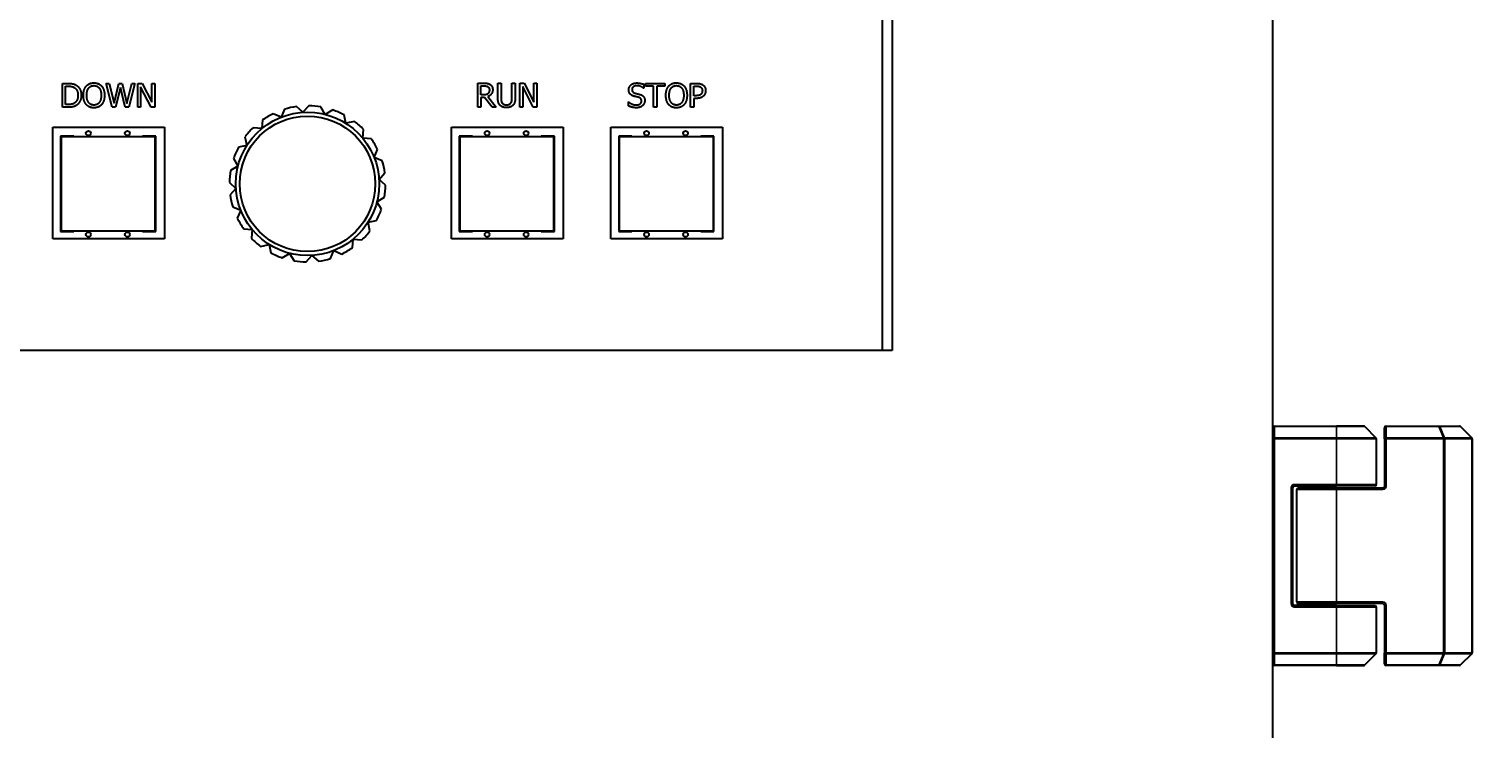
# Model space of a CAD drawing. Header units: millimetres. Extents: x 0 to 5945, y 0 to 4205.
# Drawn here: x 4379.5 to 4560.5, y 1694.8 to 1782.7 of the extents above; entities that cross this region are included whole.
import ezdxf

# ---------------------------------------------------------------- set-up
doc = ezdxf.new("R2010")
doc.units = ezdxf.units.MM
doc.header["$LTSCALE"] = 5
doc.layers.add('가시적인 것(ISO)', color=3, linetype='Continuous', lineweight=40)
doc.layers.add('가시적인 좁은 것(ISO)', color=3, linetype='Continuous', lineweight=35)

msp = doc.modelspace()

# ---------------------------------------------------------------- linework, layer by layer
at = {"layer": '가시적인 것(ISO)'}
for p, q in [((4535.5316, 1686.8118), (4535.5316, 1895.8118)), ((4486.5316, 1840.3118), (4486.5316, 1742.3118)), ((4487.7816, 1840.3118), (4487.7816, 1742.3118)), ((4383.7394, 1775.8118), (4384.4226, 1775.8118)), ((4383.7394, 1772.8118), (4383.7394, 1775.8118)), ((4389.207, 1775.8118), (4389.6179, 1775.8118)), ((4389.9728, 1772.8118), (4389.207, 1775.8118)), ((4389.6179, 1775.8118), (4390.2208, 1773.3247)), ((4390.2208, 1773.3247), (4390.8189, 1775.8118)), ((4390.8189, 1775.8118), (4391.2248, 1775.8118)), ((4391.2248, 1775.8118), (4391.8278, 1773.2956)), ((4391.8278, 1773.2956), (4392.4283, 1775.8118)), ((4392.8197, 1775.8118), (4392.066, 1772.8118)), ((4392.4283, 1775.8118), (4392.8197, 1775.8118)), ((4393.177, 1775.8118), (4393.7435, 1775.8118)), ((4393.177, 1772.8118), (4393.177, 1775.8118)), ((4393.7435, 1775.8118), (4394.9518, 1773.4366)), ((4394.9518, 1775.8118), (4395.3237, 1775.8118)), ((4394.9518, 1773.4366), (4394.9518, 1775.8118)), ((4395.3237, 1775.8118), (4395.3237, 1772.8118)), ((4435.8253, 1775.8434), (4436.5984, 1775.8434)), ((4435.8253, 1772.8434), (4435.8253, 1775.8434)), ((4438.3488, 1775.8434), (4438.7475, 1775.8434)), ((4438.3488, 1773.9714), (4438.3488, 1775.8434)), ((4438.7475, 1775.8434), (4438.7475, 1773.9714)), ((4440.1211, 1775.8434), (4440.5198, 1775.8434)), ((4440.1211, 1773.9617), (4440.1211, 1775.8434)), ((4440.5198, 1775.8434), (4440.5198, 1773.9714)), ((4441.0911, 1775.8434), (4441.6576, 1775.8434)), ((4441.0911, 1772.8434), (4441.0911, 1775.8434)), ((4441.6576, 1775.8434), (4442.8659, 1773.4682)), ((4442.8659, 1775.8434), (4443.2378, 1775.8434)), ((4442.8659, 1773.4682), (4442.8659, 1775.8434)), ((4443.2378, 1775.8434), (4443.2378, 1772.8434)), ((4456.6592, 1775.6708), (4456.6592, 1775.1943)), ((4456.8756, 1775.8118), (4459.2872, 1775.8118)), ((4456.8756, 1775.4568), (4456.8756, 1775.8118)), ((4459.2872, 1775.8118), (4459.2872, 1775.4568)), ((4462.5109, 1775.8118), (4463.2646, 1775.8118)), ((4462.5109, 1772.8118), (4462.5109, 1775.8118)), ((4384.1381, 1775.4666), (4384.442, 1775.4666)), ((4384.1381, 1773.157), (4384.1381, 1775.4666)), ((4391.0085, 1775.3012), (4390.4153, 1772.8118)), ((4391.6187, 1772.8118), (4391.0085, 1775.3012)), ((4393.549, 1775.3985), (4393.549, 1772.8118)), ((4394.8764, 1772.8118), (4393.549, 1775.3985)), ((4436.224, 1775.4982), (4436.6203, 1775.4982)), ((4436.224, 1774.3701), (4436.224, 1775.4982)), ((4436.5741, 1774.3701), (4436.224, 1774.3701)), ((4436.224, 1774.0371), (4436.224, 1772.8434)), ((4436.6811, 1774.0371), (4436.224, 1774.0371)), ((4437.6292, 1772.8434), (4436.6811, 1774.0371)), ((4437.0798, 1774.1489), (4438.1471, 1772.8434)), ((4441.4631, 1775.4301), (4441.4631, 1772.8434)), ((4442.7905, 1772.8434), (4441.4631, 1775.4301)), ((4456.6592, 1775.1943), (4456.63, 1775.1943)), ((4457.8821, 1775.4568), (4456.8756, 1775.4568)), ((4457.8821, 1772.8118), (4457.8821, 1775.4568)), ((4458.2808, 1775.4568), (4458.2808, 1772.8118)), ((4459.2872, 1775.4568), (4458.2808, 1775.4568)), ((4462.9096, 1775.4666), (4463.2402, 1775.4666)), ((4462.9096, 1774.2704), (4462.9096, 1775.4666)), ((4463.1819, 1774.2704), (4462.9096, 1774.2704)), ((4462.9096, 1773.9301), (4462.9096, 1772.8118)), ((4463.2475, 1773.9301), (4462.9096, 1773.9301)), ((4384.4299, 1772.8118), (4383.7394, 1772.8118)), ((4384.442, 1773.157), (4384.1381, 1773.157)), ((4390.4153, 1772.8118), (4389.9728, 1772.8118)), ((4392.066, 1772.8118), (4391.6187, 1772.8118)), ((4393.549, 1772.8118), (4393.177, 1772.8118)), ((4395.3237, 1772.8118), (4394.8764, 1772.8118)), ((4411.1577, 1771.5752), (4410.1585, 1772.0073)), ((4411.5898, 1772.5743), (4411.1577, 1771.5752)), ((4413.9056, 1772.1899), (4413.0889, 1772.9096)), ((4414.6253, 1773.0065), (4413.9056, 1772.1899)), ((4416.7089, 1771.9254), (4416.1546, 1772.8623)), ((4417.6458, 1772.4797), (4416.7089, 1771.9254)), ((4436.224, 1772.8434), (4435.8253, 1772.8434)), ((4438.1471, 1772.8434), (4437.6292, 1772.8434)), ((4441.4631, 1772.8434), (4441.0911, 1772.8434)), ((4443.2378, 1772.8434), (4442.7905, 1772.8434)), ((4454.7362, 1773.4925), (4454.7654, 1773.4925)), ((4454.7362, 1772.9917), (4454.7362, 1773.4925)), ((4458.2808, 1772.8118), (4457.8821, 1772.8118)), ((4462.9096, 1772.8118), (4462.5109, 1772.8118)), ((4382.5316, 1756.3118), (4382.5316, 1770.3118)), ((4382.5316, 1770.3118), (4396.5316, 1770.3118)), ((4396.5316, 1770.3118), (4396.5316, 1756.3118)), ((4408.7342, 1770.1414), (4407.6505, 1770.2436)), ((4408.8365, 1771.2251), (4408.7342, 1770.1414)), ((4419.2933, 1770.8075), (4419.0557, 1771.8698)), ((4420.3556, 1771.0452), (4419.2933, 1770.8075)), ((4432.5316, 1756.3118), (4432.5316, 1770.3118)), ((4432.5316, 1770.3118), (4446.5316, 1770.3118)), ((4446.5316, 1770.3118), (4446.5316, 1756.3118)), ((4452.5316, 1756.3118), (4452.5316, 1770.3118)), ((4452.5316, 1770.3118), (4466.5316, 1770.3118)), ((4466.5316, 1770.3118), (4466.5316, 1756.3118)), ((4383.5032, 1769.1767), (4383.5032, 1757.2387)), ((4385.1542, 1769.1767), (4383.5032, 1769.1767)), ((4383.5722, 1769.1077), (4383.5722, 1757.3077)), ((4395.3722, 1769.1077), (4383.5722, 1769.1077)), ((4385.1542, 1769.1077), (4385.1542, 1769.1767)), ((4393.7902, 1769.1767), (4393.7902, 1769.1077)), ((4395.4412, 1769.1767), (4393.7902, 1769.1767)), ((4395.3722, 1757.3077), (4395.3722, 1769.1077)), ((4395.4412, 1757.2387), (4395.4412, 1769.1767)), ((4406.6348, 1769.0912), (4406.8724, 1768.0289)), ((4421.4059, 1768.9458), (4421.5081, 1770.0295)), ((4422.4896, 1768.8435), (4421.4059, 1768.9458)), ((4433.5032, 1769.1767), (4433.5032, 1757.2387)), ((4435.1542, 1769.1767), (4433.5032, 1769.1767)), ((4433.5722, 1769.1077), (4433.5722, 1757.3077)), ((4445.3722, 1769.1077), (4433.5722, 1769.1077)), ((4435.1542, 1769.1077), (4435.1542, 1769.1767)), ((4443.7902, 1769.1767), (4443.7902, 1769.1077)), ((4445.4412, 1769.1767), (4443.7902, 1769.1767)), ((4445.3722, 1757.3077), (4445.3722, 1769.1077)), ((4445.4412, 1757.2387), (4445.4412, 1769.1767)), ((4453.5032, 1769.1767), (4453.5032, 1757.2387)), ((4455.1542, 1769.1767), (4453.5032, 1769.1767)), ((4453.5722, 1769.1077), (4453.5722, 1757.3077)), ((4465.3722, 1769.1077), (4453.5722, 1769.1077)), ((4455.1542, 1769.1077), (4455.1542, 1769.1767)), ((4463.7902, 1769.1767), (4463.7902, 1769.1077)), ((4465.4412, 1769.1767), (4463.7902, 1769.1767)), ((4465.3722, 1757.3077), (4465.3722, 1769.1077)), ((4465.4412, 1757.2387), (4465.4412, 1769.1767)), ((4406.8724, 1768.0289), (4405.8101, 1767.7912)), ((4422.8396, 1766.5223), (4423.2718, 1767.5214)), ((4405.7546, 1765.4444), (4404.8177, 1764.8901)), ((4405.2003, 1766.3813), (4405.7546, 1765.4444)), ((4423.8387, 1766.0902), (4422.8396, 1766.5223)), ((4404.6734, 1763.3608), (4405.4901, 1762.6411)), ((4423.4544, 1763.7744), (4424.1741, 1764.5911)), ((4424.271, 1763.0547), (4423.4544, 1763.7744)), ((4405.4901, 1762.6411), (4404.7704, 1761.8244)), ((4423.1899, 1760.9711), (4424.1267, 1761.5253)), ((4405.1057, 1760.3253), (4406.1048, 1759.8932)), ((4406.1048, 1759.8932), (4405.6727, 1758.8941)), ((4423.7442, 1760.0342), (4423.1899, 1760.9711)), ((4406.4549, 1757.572), (4407.5386, 1757.4697)), ((4422.072, 1758.3866), (4423.1343, 1758.6243)), ((4422.3097, 1757.3243), (4422.072, 1758.3866)), ((4396.5316, 1756.3118), (4382.5316, 1756.3118)), ((4383.5032, 1757.2387), (4385.1542, 1757.2387)), ((4383.5722, 1757.3077), (4395.3722, 1757.3077)), ((4385.1542, 1757.2387), (4385.1542, 1757.3077)), ((4393.7902, 1757.3077), (4393.7902, 1757.2387)), ((4393.7902, 1757.2387), (4395.4412, 1757.2387)), ((4407.5386, 1757.4697), (4407.4364, 1756.386)), ((4420.108, 1755.1904), (4420.2103, 1756.2741)), ((4420.2103, 1756.2741), (4421.294, 1756.1719)), ((4446.5316, 1756.3118), (4432.5316, 1756.3118)), ((4433.5032, 1757.2387), (4435.1542, 1757.2387)), ((4433.5722, 1757.3077), (4445.3722, 1757.3077)), ((4435.1542, 1757.2387), (4435.1542, 1757.3077)), ((4443.7902, 1757.3077), (4443.7902, 1757.2387)), ((4443.7902, 1757.2387), (4445.4412, 1757.2387)), ((4466.5316, 1756.3118), (4452.5316, 1756.3118)), ((4453.5032, 1757.2387), (4455.1542, 1757.2387)), ((4453.5722, 1757.3077), (4465.3722, 1757.3077)), ((4455.1542, 1757.2387), (4455.1542, 1757.3077)), ((4463.7902, 1757.3077), (4463.7902, 1757.2387)), ((4463.7902, 1757.2387), (4465.4412, 1757.2387)), ((4408.5888, 1755.3703), (4409.6511, 1755.6079)), ((4409.6511, 1755.6079), (4409.8888, 1754.5457)), ((4411.2987, 1753.9358), (4412.2355, 1754.4901)), ((4412.2355, 1754.4901), (4412.7898, 1753.5532)), ((4414.3192, 1753.4089), (4415.0389, 1754.2256)), ((4415.0389, 1754.2256), (4415.8556, 1753.5059)), ((4417.3547, 1753.8412), (4417.7868, 1754.8403)), ((4417.7868, 1754.8403), (4418.7859, 1754.4082)), ((4487.7816, 1742.3118), (4321.2816, 1742.3118)), ((4535.7316, 1732.8118), (4543.5316, 1732.8118)), ((4546.9487, 1732.8118), (4543.5316, 1732.8118)), ((4547.0902, 1732.7532), (4548.473, 1731.3703)), ((4549.5316, 1731.2289), (4549.5316, 1732.6118)), ((4549.7316, 1732.8118), (4556.3759, 1732.8118)), ((4556.3759, 1732.8118), (4558.9487, 1732.8118)), ((4560.473, 1731.3703), (4559.0902, 1732.7532)), ((4548.5316, 1725.5118), (4548.5316, 1731.2289)), ((4549.5316, 1731.2289), (4549.5316, 1725.2618)), ((4560.5316, 1731.2289), (4560.5316, 1704.3946)), ((4538.0316, 1710.5118), (4538.0316, 1725.1118)), ((4538.2316, 1725.3118), (4543.5316, 1725.3118)), ((4543.5316, 1725.0618), (4538.7316, 1725.0618)), ((4548.3316, 1725.3118), (4543.5316, 1725.3118)), ((4543.5316, 1725.0618), (4549.3316, 1725.0618)), ((4538.5316, 1710.7618), (4538.5316, 1724.8618)), ((4538.7316, 1710.5618), (4543.5316, 1710.5618)), ((4549.3316, 1710.5618), (4543.5316, 1710.5618)), ((4543.5316, 1710.3118), (4538.2316, 1710.3118)), ((4543.5316, 1710.3118), (4548.3316, 1710.3118)), ((4548.5316, 1704.3946), (4548.5316, 1710.1118)), ((4549.5316, 1710.3618), (4549.5316, 1704.3946)), ((4547.0902, 1702.8704), (4548.473, 1704.2532)), ((4549.5316, 1703.0118), (4549.5316, 1704.3946)), ((4560.473, 1704.2532), (4559.0902, 1702.8704)), ((4543.5316, 1702.8118), (4535.7316, 1702.8118)), ((4543.5316, 1702.8118), (4546.9487, 1702.8118)), ((4556.3759, 1702.8118), (4549.7316, 1702.8118)), ((4558.9487, 1702.8118), (4556.3759, 1702.8118))]:
    msp.add_line(p, q, dxfattribs=at)
for centre, radius in [((4414.4722, 1763.2077), 9), ((4414.4722, 1763.2077), 8.5), ((4386.9957, 1769.5577), 0.2999), ((4391.8852, 1769.5577), 0.2999), ((4436.9957, 1769.5577), 0.2999), ((4441.8852, 1769.5577), 0.2999), ((4456.9957, 1769.5577), 0.2999), ((4461.8852, 1769.5577), 0.2999), ((4386.9957, 1756.8577), 0.2999), ((4391.8852, 1756.8577), 0.2999), ((4436.9957, 1756.8577), 0.2999), ((4441.8852, 1756.8577), 0.2999), ((4456.9957, 1756.8577), 0.2999), ((4461.8852, 1756.8577), 0.2999)]:
    msp.add_circle(centre, radius, dxfattribs=at)
for centre, radius, start, end in [((4414.4722, 1763.2077), 9.8, 116.114849, 125.105164), ((4414.4722, 1763.2077), 9.8, 98.114849, 107.105164), ((4414.4722, 1763.2077), 9.8, 80.114849, 89.105164), ((4414.4722, 1763.2077), 9.8, 62.114849, 71.105164), ((4414.4722, 1763.2077), 9.8, 134.114849, 143.105164), ((4414.4722, 1763.2077), 9.8, 44.114849, 53.105164), ((4414.4722, 1763.2077), 9.8, 26.114849, 35.105164), ((4414.4722, 1763.2077), 9.8, 152.114849, 161.105164), ((4414.4722, 1763.2077), 9.8, 170.114849, 179.105164), ((4414.4722, 1763.2077), 9.8, 8.114849, 17.105164), ((4414.4722, 1763.2077), 9.8, 350.114849, 359.105164), ((4414.4722, 1763.2077), 9.8, 188.114849, 197.105164), ((4414.4722, 1763.2077), 9.8, 332.114849, 341.105164), ((4414.4722, 1763.2077), 9.8, 206.114849, 215.105164), ((4414.4722, 1763.2077), 9.8, 224.114849, 233.105164), ((4414.4722, 1763.2077), 9.8, 314.114849, 323.105164), ((4414.4722, 1763.2077), 9.8, 242.114849, 251.105164), ((4414.4722, 1763.2077), 9.8, 296.114849, 305.105164), ((4414.4722, 1763.2077), 9.8, 260.114849, 269.105164), ((4414.4722, 1763.2077), 9.8, 278.114849, 287.105164), ((4535.7316, 1732.6118), 0.2, 90, 180), ((4546.9487, 1732.6118), 0.2, 44.99999, 90), ((4549.7316, 1732.6118), 0.2, 90, 180), ((4558.9487, 1732.6118), 0.2, 45, 90), ((4548.3316, 1731.2289), 0.2, 0, 44.99999), ((4560.3316, 1731.2289), 0.2, 0, 45), ((4538.2316, 1725.1118), 0.2, 90, 180), ((4538.7316, 1724.8618), 0.2, 90, 180), ((4548.3316, 1725.5118), 0.2, 270, 0), ((4549.3316, 1725.2618), 0.2, 270, 0), ((4538.2316, 1710.5118), 0.2, 180, 270), ((4538.7316, 1710.7618), 0.2, 180, 270), ((4549.3316, 1710.3618), 0.2, 0, 90), ((4548.3316, 1710.1118), 0.2, 0, 90), ((4548.3316, 1704.3946), 0.2, 315.00001, 0), ((4560.3316, 1704.3946), 0.2, 315, 0), ((4535.7316, 1703.0118), 0.2, 180, 270), ((4546.9487, 1703.0118), 0.2, 270, 315.00001), ((4549.7316, 1703.0118), 0.2, 180, 270), ((4558.9487, 1703.0118), 0.2, 270, 315)]:
    msp.add_arc(centre, radius, start, end, dxfattribs=at)
for points in [[(4384.4226, 1775.8118), (4384.8456, 1775.8118), (4385.327, 1775.6854), (4385.4971, 1775.5735)], [(4386.7273, 1775.469), (4386.9023, 1775.6683), (4387.391, 1775.875), (4387.6924, 1775.875)], [(4387.6924, 1775.875), (4387.9988, 1775.875), (4388.4898, 1775.661), (4388.66, 1775.469)], [(4436.5984, 1775.8434), (4436.8561, 1775.8434), (4437.2038, 1775.7875), (4437.3618, 1775.6854)], [(4437.3618, 1775.6854), (4437.5198, 1775.5832), (4437.7022, 1775.2648), (4437.7022, 1775.029)], [(4454.7581, 1775.0071), (4454.7581, 1775.3717), (4455.327, 1775.8653), (4455.767, 1775.8653)], [(4455.767, 1775.8653), (4456.0198, 1775.8653), (4456.4671, 1775.7656), (4456.6592, 1775.6708)], [(4459.7808, 1775.469), (4459.9558, 1775.6683), (4460.4445, 1775.875), (4460.7459, 1775.875)], [(4460.7459, 1775.875), (4461.0522, 1775.875), (4461.5433, 1775.661), (4461.7135, 1775.469)], [(4463.2646, 1775.8118), (4463.532, 1775.8118), (4463.9064, 1775.7243), (4464.0498, 1775.6246)], [(4464.0498, 1775.6246), (4464.2176, 1775.5103), (4464.4072, 1775.1578), (4464.4072, 1774.9074)], [(4384.442, 1775.4666), (4384.7119, 1775.4666), (4385.0741, 1775.3815), (4385.2346, 1775.2867)], [(4385.2346, 1775.2867), (4385.4607, 1775.1481), (4385.6892, 1774.6594), (4385.6892, 1774.3142)], [(4385.6892, 1774.3142), (4385.6892, 1773.9641), (4385.4801, 1773.4973), (4385.271, 1773.3563)], [(4386.1049, 1774.3093), (4386.1049, 1773.8985), (4385.7718, 1773.2372), (4385.4923, 1773.0525)], [(4385.4971, 1775.5735), (4385.7864, 1775.3815), (4386.1049, 1774.7469), (4386.1049, 1774.3093)], [(4386.3675, 1774.3118), (4386.3675, 1774.6886), (4386.5547, 1775.2623), (4386.7273, 1775.469)], [(4386.7248, 1773.157), (4386.5522, 1773.3563), (4386.3675, 1773.9422), (4386.3675, 1774.3118)], [(4386.7832, 1774.3118), (4386.7832, 1774.6035), (4386.9096, 1775.0654), (4387.0287, 1775.2186)], [(4387.6949, 1773.0938), (4387.2791, 1773.0938), (4386.7832, 1773.721), (4386.7832, 1774.3118)], [(4387.0287, 1775.2186), (4387.1527, 1775.379), (4387.4785, 1775.5298), (4387.6949, 1775.5298)], [(4387.6949, 1775.5298), (4387.9039, 1775.5298), (4388.2394, 1775.3742), (4388.3586, 1775.2186)], [(4388.6041, 1774.3118), (4388.6041, 1773.721), (4388.1106, 1773.0938), (4387.6949, 1773.0938)], [(4388.3586, 1775.2186), (4388.4753, 1775.0679), (4388.6041, 1774.6084), (4388.6041, 1774.3118)], [(4388.66, 1775.469), (4388.8302, 1775.2696), (4389.0198, 1774.6862), (4389.0198, 1774.3118)], [(4389.0198, 1774.3118), (4389.0198, 1773.9471), (4388.8351, 1773.3563), (4388.66, 1773.157)], [(4437.1163, 1774.5257), (4437.0214, 1774.4309), (4436.7467, 1774.3701), (4436.5741, 1774.3701)], [(4436.6203, 1775.4982), (4436.7856, 1775.4982), (4437.0117, 1775.452), (4437.0968, 1775.3961)], [(4437.7022, 1775.029), (4437.7022, 1774.7008), (4437.3667, 1774.2559), (4437.0798, 1774.1489)], [(4437.0968, 1775.3961), (4437.1941, 1775.3304), (4437.2864, 1775.1286), (4437.2864, 1774.9973)], [(4437.2864, 1774.9973), (4437.2864, 1774.8418), (4437.2038, 1774.6084), (4437.1163, 1774.5257)], [(4438.6357, 1773.0573), (4438.4777, 1773.2129), (4438.3488, 1773.6505), (4438.3488, 1773.9714)], [(4438.7475, 1773.9714), (4438.7475, 1773.7623), (4438.801, 1773.4803), (4438.8764, 1773.3661)], [(4439.9923, 1773.3661), (4440.0676, 1773.4803), (4440.1211, 1773.7599), (4440.1211, 1773.9617)], [(4440.5198, 1773.9714), (4440.5198, 1773.6578), (4440.3934, 1773.2105), (4440.233, 1773.0573)], [(4454.9526, 1774.4649), (4454.8602, 1774.5646), (4454.7581, 1774.832), (4454.7581, 1775.0071)], [(4455.4485, 1774.1999), (4455.2929, 1774.2413), (4455.0474, 1774.3653), (4454.9526, 1774.4649)], [(4455.7937, 1775.52), (4455.5166, 1775.52), (4455.1738, 1775.2599), (4455.1738, 1775.0484)], [(4455.1738, 1775.0484), (4455.1738, 1774.8588), (4455.3756, 1774.6327), (4455.5652, 1774.5816)], [(4455.9906, 1774.0638), (4455.8521, 1774.1027), (4455.6211, 1774.1562), (4455.4485, 1774.1999)], [(4455.5652, 1774.5816), (4455.6916, 1774.5476), (4456.0587, 1774.4601), (4456.1803, 1774.4236)], [(4456.63, 1775.1943), (4456.4866, 1775.3255), (4456.0393, 1775.52), (4455.7937, 1775.52)], [(4456.3602, 1773.6043), (4456.3602, 1773.7842), (4456.1827, 1774.0079), (4455.9906, 1774.0638)], [(4456.1803, 1774.4236), (4456.489, 1774.3288), (4456.7759, 1773.9471), (4456.7759, 1773.6675)], [(4459.421, 1774.3118), (4459.421, 1774.6886), (4459.6082, 1775.2623), (4459.7808, 1775.469)], [(4459.7783, 1773.157), (4459.6057, 1773.3563), (4459.421, 1773.9422), (4459.421, 1774.3118)], [(4459.8367, 1774.3118), (4459.8367, 1774.6035), (4459.9631, 1775.0654), (4460.0822, 1775.2186)], [(4460.7483, 1773.0938), (4460.3326, 1773.0938), (4459.8367, 1773.721), (4459.8367, 1774.3118)], [(4460.0822, 1775.2186), (4460.2062, 1775.379), (4460.532, 1775.5298), (4460.7483, 1775.5298)], [(4460.7483, 1775.5298), (4460.9574, 1775.5298), (4461.2929, 1775.3742), (4461.412, 1775.2186)], [(4461.6576, 1774.3118), (4461.6576, 1773.721), (4461.1641, 1773.0938), (4460.7483, 1773.0938)], [(4461.412, 1775.2186), (4461.5287, 1775.0679), (4461.6576, 1774.6084), (4461.6576, 1774.3118)], [(4461.7135, 1775.469), (4461.8837, 1775.2696), (4462.0733, 1774.6862), (4462.0733, 1774.3118)], [(4462.0733, 1774.3118), (4462.0733, 1773.9471), (4461.8885, 1773.3563), (4461.7135, 1773.157)], [(4463.8213, 1774.4503), (4463.724, 1774.3482), (4463.425, 1774.2704), (4463.1819, 1774.2704)], [(4463.2402, 1775.4666), (4463.4274, 1775.4666), (4463.6803, 1775.4155), (4463.7751, 1775.3523)], [(4464.1446, 1774.2413), (4463.989, 1774.0881), (4463.5684, 1773.9301), (4463.2475, 1773.9301)], [(4463.7751, 1775.3523), (4463.8845, 1775.2794), (4463.9915, 1775.0508), (4463.9915, 1774.8952)], [(4463.9915, 1774.8952), (4463.9915, 1774.7518), (4463.9112, 1774.5403), (4463.8213, 1774.4503)], [(4464.4072, 1774.9074), (4464.4072, 1774.7129), (4464.2686, 1774.3628), (4464.1446, 1774.2413)], [(4385.4923, 1773.0525), (4385.2637, 1772.909), (4384.7945, 1772.8118), (4384.4299, 1772.8118)], [(4385.271, 1773.3563), (4385.1082, 1773.2421), (4384.707, 1773.157), (4384.442, 1773.157)], [(4387.6924, 1772.7486), (4387.3885, 1772.7486), (4386.9023, 1772.9552), (4386.7248, 1773.157)], [(4388.66, 1773.157), (4388.4753, 1772.9479), (4387.9866, 1772.7486), (4387.6924, 1772.7486)], [(4439.4331, 1772.7802), (4439.1681, 1772.7802), (4438.7743, 1772.9187), (4438.6357, 1773.0573)], [(4438.8764, 1773.3661), (4438.9566, 1773.2445), (4439.2338, 1773.1205), (4439.4331, 1773.1205)], [(4439.4331, 1773.1205), (4439.6203, 1773.1205), (4439.912, 1773.2445), (4439.9923, 1773.3661)], [(4440.233, 1773.0573), (4440.0895, 1772.9163), (4439.7103, 1772.7802), (4439.4331, 1772.7802)], [(4455.7208, 1772.7583), (4455.395, 1772.7583), (4454.938, 1772.8944), (4454.7362, 1772.9917)], [(4454.7654, 1773.4925), (4454.9623, 1773.3077), (4455.4607, 1773.1035), (4455.6916, 1773.1035)], [(4455.6916, 1773.1035), (4456.0223, 1773.1035), (4456.3602, 1773.3782), (4456.3602, 1773.6043)], [(4456.5036, 1773.0306), (4456.3602, 1772.8993), (4455.9955, 1772.7583), (4455.7208, 1772.7583)], [(4456.7759, 1773.6675), (4456.7759, 1773.4901), (4456.6325, 1773.1497), (4456.5036, 1773.0306)], [(4460.7459, 1772.7486), (4460.442, 1772.7486), (4459.9558, 1772.9552), (4459.7783, 1773.157)], [(4461.7135, 1773.157), (4461.5287, 1772.9479), (4461.0401, 1772.7486), (4460.7459, 1772.7486)]]:
    msp.add_open_spline(points, degree=2, dxfattribs=at)
at = {"layer": '가시적인 좁은 것(ISO)'}
for p, q in [((4535.7316, 1732.8118), (4535.7316, 1732.7532)), ((4535.7316, 1731.3703), (4535.7316, 1732.7532)), ((4535.7316, 1732.7532), (4543.5316, 1732.7532)), ((4543.5316, 1732.7532), (4543.5316, 1732.8118)), ((4543.5316, 1732.7532), (4543.5316, 1731.3703)), ((4547.0902, 1732.7532), (4543.5316, 1732.7532)), ((4549.7316, 1732.8118), (4549.7316, 1732.7532)), ((4549.7316, 1731.3703), (4549.7316, 1732.7532)), ((4549.7316, 1732.7532), (4556.3759, 1732.7532)), ((4556.3759, 1732.7532), (4556.3759, 1732.8118)), ((4556.9487, 1731.3703), (4556.3759, 1732.7532)), ((4557.0487, 1731.3703), (4556.4759, 1732.7532)), ((4556.4759, 1732.7532), (4559.0487, 1732.7532)), ((4560.4316, 1731.3703), (4559.0487, 1732.7532)), ((4535.7316, 1731.2289), (4535.5316, 1731.2289)), ((4543.5316, 1731.3703), (4535.7316, 1731.3703)), ((4535.7316, 1731.3703), (4535.7316, 1731.2289)), ((4543.5316, 1731.2289), (4535.7316, 1731.2289)), ((4535.7316, 1731.2289), (4535.7316, 1704.3946)), ((4543.5316, 1731.3703), (4543.5316, 1731.2289)), ((4543.5316, 1731.3703), (4548.473, 1731.3703)), ((4543.5316, 1725.5118), (4543.5316, 1731.2289)), ((4543.5316, 1731.2289), (4548.5316, 1731.2289)), ((4549.7316, 1731.2289), (4549.5316, 1731.2289)), ((4549.7316, 1731.3703), (4549.7316, 1731.2289)), ((4556.9487, 1731.3703), (4549.7316, 1731.3703)), ((4556.9487, 1731.2289), (4549.7316, 1731.2289)), ((4549.7316, 1731.2289), (4549.7316, 1725.2618)), ((4556.9487, 1731.3703), (4556.9487, 1731.2289)), ((4556.9487, 1731.2289), (4556.9487, 1704.3946)), ((4556.9487, 1731.2289), (4557.0902, 1731.2289)), ((4560.4316, 1731.3703), (4557.0487, 1731.3703)), ((4560.473, 1731.2289), (4557.0902, 1731.2289)), ((4557.0902, 1731.2289), (4557.0902, 1704.3946)), ((4560.473, 1731.2289), (4560.5316, 1731.2289)), ((4560.473, 1731.2289), (4560.473, 1704.3946)), ((4538.0316, 1725.1118), (4537.8316, 1725.1118)), ((4537.8316, 1710.5118), (4537.8316, 1725.1118)), ((4538.2316, 1725.5118), (4538.2316, 1725.3118)), ((4538.2316, 1725.5118), (4543.5316, 1725.5118)), ((4548.5316, 1725.5118), (4543.5316, 1725.5118)), ((4543.5316, 1725.3118), (4543.5316, 1725.5118)), ((4543.5316, 1724.8618), (4543.5316, 1725.0618)), ((4549.3316, 1724.8618), (4549.3316, 1725.0618)), ((4549.5316, 1725.2618), (4549.7316, 1725.2618)), ((4543.5316, 1724.8618), (4538.5316, 1724.8618)), ((4543.5316, 1724.8618), (4549.3316, 1724.8618)), ((4543.5316, 1710.7618), (4543.5316, 1724.8618)), ((4537.8316, 1710.5118), (4538.0316, 1710.5118)), ((4538.5316, 1710.7618), (4543.5316, 1710.7618)), ((4549.3316, 1710.7618), (4543.5316, 1710.7618)), ((4543.5316, 1710.7618), (4543.5316, 1710.5618)), ((4549.3316, 1710.5618), (4549.3316, 1710.7618)), ((4538.2316, 1710.3118), (4538.2316, 1710.1118)), ((4543.5316, 1710.1118), (4538.2316, 1710.1118)), ((4543.5316, 1710.3118), (4543.5316, 1710.1118)), ((4543.5316, 1704.3946), (4543.5316, 1710.1118)), ((4543.5316, 1710.1118), (4548.5316, 1710.1118)), ((4549.7316, 1710.3618), (4549.5316, 1710.3618)), ((4549.7316, 1710.3618), (4549.7316, 1704.3946)), ((4535.5316, 1704.3946), (4535.7316, 1704.3946)), ((4535.7316, 1704.3946), (4543.5316, 1704.3946)), ((4535.7316, 1704.3946), (4535.7316, 1704.2532)), ((4535.7316, 1702.8704), (4535.7316, 1704.2532)), ((4535.7316, 1704.2532), (4543.5316, 1704.2532)), ((4543.5316, 1704.2532), (4543.5316, 1704.3946)), ((4548.5316, 1704.3946), (4543.5316, 1704.3946)), ((4543.5316, 1702.8704), (4543.5316, 1704.2532)), ((4548.473, 1704.2532), (4543.5316, 1704.2532)), ((4549.5316, 1704.3946), (4549.7316, 1704.3946)), ((4556.9487, 1704.3946), (4549.7316, 1704.3946)), ((4549.7316, 1704.3946), (4549.7316, 1704.2532)), ((4549.7316, 1702.8704), (4549.7316, 1704.2532)), ((4556.9487, 1704.2532), (4549.7316, 1704.2532)), ((4556.9487, 1704.2532), (4556.3759, 1702.8704)), ((4557.0487, 1704.2532), (4556.4759, 1702.8704)), ((4557.0902, 1704.3946), (4556.9487, 1704.3946)), ((4556.9487, 1704.3946), (4556.9487, 1704.2532)), ((4557.0487, 1704.2532), (4560.4316, 1704.2532)), ((4557.0902, 1704.3946), (4560.473, 1704.3946)), ((4560.4316, 1704.2532), (4559.0487, 1702.8704)), ((4560.5316, 1704.3946), (4560.473, 1704.3946)), ((4535.7316, 1702.8704), (4535.7316, 1702.8118)), ((4543.5316, 1702.8704), (4535.7316, 1702.8704)), ((4543.5316, 1702.8704), (4543.5316, 1702.8118)), ((4543.5316, 1702.8704), (4547.0902, 1702.8704)), ((4556.3759, 1702.8704), (4549.7316, 1702.8704)), ((4549.7316, 1702.8704), (4549.7316, 1702.8118)), ((4556.3759, 1702.8118), (4556.3759, 1702.8704)), ((4559.0487, 1702.8704), (4556.4759, 1702.8704))]:
    msp.add_line(p, q, dxfattribs=at)
for centre, start, end in [((4538.2316, 1725.1118), 90, 180), ((4549.3316, 1725.2618), 270, 0), ((4538.2316, 1710.5118), 180, 270), ((4549.3316, 1710.3618), 0, 90)]:
    msp.add_arc(centre, 0.4, start, end, dxfattribs=at)
for centre, major_axis, ratio, start_param, end_param in [((4535.7316, 1732.6118), (-0.2, 0), 0.70710678, 4.71238898, 6.28318531), ((4549.7316, 1732.6118), (-0.2, 0), 0.70710678, 4.71238898, 6.28318531), ((4556.3759, 1732.6118), (0, 0.2), 0.70710678, 5.49778714, 6.28318531), ((4556.3759, 1732.6118), (0.1848, 0.0765), 0.67859834, 0.74875372, 1.29678212), ((4558.9487, 1732.6118), (0, 0.2), 0.70710678, 5.49778714, 6.28318531), ((4558.9487, 1732.6118), (0.1414, 0.1414), 0.28108464, 0, 0.54802841), ((4535.7316, 1731.2289), (-0.2, 0), 0.70710678, 4.71238898, 6.28318531), ((4549.7316, 1731.2289), (-0.2, 0), 0.70710678, 4.71238898, 6.28318531), ((4556.9487, 1731.2289), (0.1848, 0.0765), 0.67859834, 0.74875372, 1.29678212), ((4556.9487, 1731.2289), (0, -0.2), 0.70710678, 1.57079633, 2.35619449), ((4560.3316, 1731.2289), (0.1414, 0.1414), 0.28108464, 0, 0.54802841), ((4560.3316, 1731.2289), (0, 0.2), 0.70710678, 4.71238898, 5.49778714), ((4535.7316, 1704.3946), (-0.2, 0), 0.70710678, 0, 1.57079633), ((4549.7316, 1704.3946), (-0.2, 0), 0.70710678, 0, 1.57079633), ((4556.9487, 1704.3946), (-0.1848, 0.0765), 0.67859834, 1.84481053, 2.39283894), ((4556.9487, 1704.3946), (0, -0.2), 0.70710678, 0.78539816, 1.57079633), ((4560.3316, 1704.3946), (0, 0.2), 0.70710678, 3.92699082, 4.71238898), ((4560.3316, 1704.3946), (0.1414, -0.1414), 0.28108464, 5.7351569, 6.28318531), ((4535.7316, 1703.0118), (-0.2, 0), 0.70710678, 0, 1.57079633), ((4549.7316, 1703.0118), (-0.2, 0), 0.70710678, 0, 1.57079633), ((4556.3759, 1703.0118), (-0.1848, 0.0765), 0.67859834, 1.84481053, 2.39283894), ((4556.3759, 1703.0118), (0, -0.2), 0.70710678, 0, 0.78539816), ((4558.9487, 1703.0118), (0, -0.2), 0.70710678, 0, 0.78539816), ((4558.9487, 1703.0118), (0.1414, -0.1414), 0.28108464, 5.7351569, 6.28318531)]:
    msp.add_ellipse(centre, major_axis=major_axis, ratio=ratio, start_param=start_param, end_param=end_param, dxfattribs=at)

doc.saveas('drawing.dxf')
